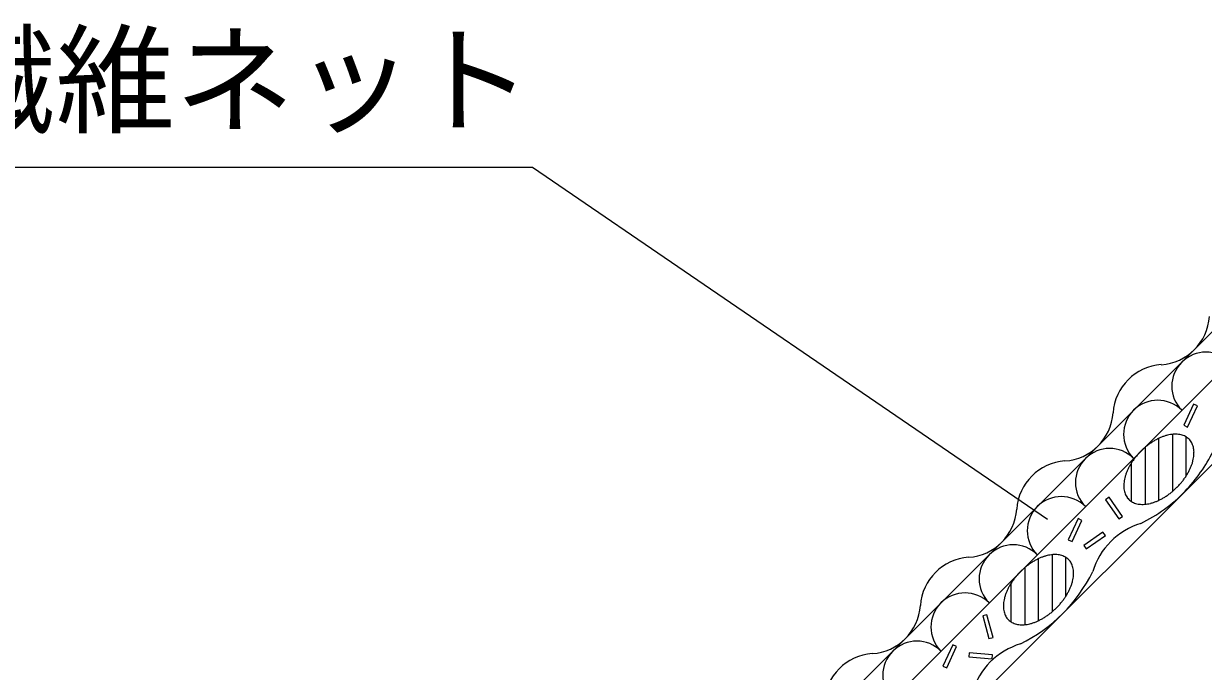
# Model space of a CAD drawing. Units: millimetres, scale not verified. Extents: x 200 to 8201, y 200 to 5825.
# Drawn here: x 1111 to 1803, y 2322 to 2703 of the extents above; entities that cross this region are included whole.
import ezdxf
from ezdxf.enums import TextEntityAlignment as Align

# ---------------------------------------------------------------- set-up
doc = ezdxf.new("R2010")
doc.units = ezdxf.units.MM
doc.header["$LTSCALE"] = 20
doc.layers.add('C-STR', color=7, linetype='Continuous', lineweight=25)
doc.layers.add('C-STR-HTXT', color=1, linetype='Continuous', lineweight=13)
doc.styles.add('ＭＳ ゴシック', font='')
doc.styles.get('ＭＳ ゴシック').set_extended_font_data('MS Gothic')

msp = doc.modelspace()

# ---------------------------------------------------------------- linework, layer by layer
at = {"layer": 'C-STR'}
for p, q in [((1515.32, 2228.56), (1862.4, 2575.64)), ((1529.44, 2214.44), (1876.53, 2561.53)), ((1554.19, 2189.69), (1901.28, 2536.78)), ((1785.35, 2461.66), (1785.35, 2428.13)), ((1793.35, 2437.19), (1793.35, 2460.13)), ((1769.35, 2454.13), (1769.35, 2420.6)), ((1777.35, 2422.94), (1777.35, 2459.32)), ((1761.35, 2422.13), (1761.35, 2445.07)), ((1714.64, 2390.95), (1714.64, 2357.42)), ((1698.64, 2383.42), (1698.64, 2349.89)), ((1706.64, 2352.23), (1706.64, 2388.61)), ((1722.64, 2366.48), (1722.64, 2389.42)), ((1690.64, 2351.42), (1690.64, 2374.36))]:
    msp.add_line(p, q, dxfattribs=at)
for points in [[(1791.9, 2467.01), (1794.16, 2465.95), (1799.96, 2478.38), (1797.7, 2479.43)], [(1753.88, 2412.05), (1755.92, 2413.48), (1748.05, 2424.71), (1746.02, 2423.28)], [(1724.06, 2399.75), (1726.32, 2398.69), (1732.12, 2411.12), (1729.86, 2412.17)], [(1745.93, 2402.24), (1744.51, 2404.28), (1733.27, 2396.41), (1734.7, 2394.37)], [(1677.53, 2341.77), (1679.94, 2342.41), (1676.39, 2355.66), (1673.99, 2355.01)], [(1650.48, 2325.58), (1652.74, 2324.53), (1658.53, 2336.96), (1656.28, 2338.01)], [(1679.43, 2329.75), (1679.65, 2332.23), (1665.99, 2333.43), (1665.77, 2330.94)]]:
    msp.add_lwpolyline(points, close=True, dxfattribs=at)
at = {"layer": 'C-STR', "color": 1}
for centre, start, end in [((1776.66, 2532.91), 273.88791, 356.11209), ((1780.78, 2472.22), 93.88791, 176.11209), ((1720.09, 2476.35), 273.88791, 356.11209), ((1724.21, 2415.65), 93.88791, 176.11209), ((1663.52, 2419.78), 273.88791, 356.11209), ((1667.65, 2359.08), 93.88791, 176.11209), ((1606.95, 2363.21), 273.88791, 356.11209), ((1611.08, 2302.51), 93.88791, 176.11209)]:
    msp.add_arc(centre, 30.42, start, end, dxfattribs=at)
at = {"layer": 'C-STR'}
for centre, radius, start, end in [((1804.93, 2489.92), 20, 45, 225), ((1776.64, 2461.64), 20, 45, 225), ((1790.31, 2431.8), 30.43, 112.22656, 115.93552), ((1789.22, 2434.5), 27.51, 108.2948, 112.26288), ((1788.32, 2437.3), 24.57, 104.05797, 108.33815), ((1787.64, 2440.08), 21.71, 99.45874, 104.10889), ((1787.22, 2442.74), 19.01, 94.4364, 99.51739), ((1787.04, 2445.19), 16.56, 88.93067, 94.50217), ((1787.1, 2447.34), 14.41, 82.8889, 89.00169), ((1787.34, 2449.13), 12.6, 76.27757, 82.9614), ((1787.7, 2450.53), 11.15, 69.09811, 76.34556), ((1788.09, 2451.53), 10.08, 61.40402, 69.15362), ((1788.43, 2452.15), 9.37, 53.31284, 61.43868), ((1788.64, 2452.42), 9.04, 45.00352, 53.32044), ((1748.36, 2433.35), 20, 45, 225), ((1796.12, 2422.36), 41.55, 131.99649, 135.00229), ((1795.69, 2422.85), 40.9, 128.96403, 132.00296), ((1794.93, 2423.8), 39.67, 125.87194, 128.97441), ((1793.91, 2425.22), 37.93, 122.68834, 125.88651), ((1792.74, 2427.07), 35.74, 119.37881, 122.7075), ((1791.51, 2429.29), 33.21, 115.90556, 119.40307), ((1788.61, 2452.4), 9.07, 36.69354, 44.98251), ((1788.29, 2452.17), 9.46, 28.60069, 36.64779), ((1787.61, 2451.81), 10.23, 20.90453, 28.53782), ((1786.54, 2451.42), 11.37, 13.7232, 20.83313), ((1785.07, 2451.08), 12.88, 7.11051, 13.65052), ((1783.22, 2450.86), 14.75, 1.06791, 7.04151), ((1793.53, 2424.39), 38.25, 144.12702, 147.29812), ((1794.87, 2423.41), 39.92, 141.035, 144.11865), ((1795.75, 2422.69), 41.05, 138.00258, 141.03042), ((1796.16, 2422.32), 41.6, 134.99954, 138.00168), ((1726.08, 2492.4), 92.5, 316.10105, 333.92464), ((1773.05, 2452.24), 25.06, 341.70348, 345.90039), ((1775.84, 2451.52), 22.17, 345.94017, 350.49219), ((1778.53, 2451.05), 19.45, 350.53934, 355.50687), ((1781.01, 2450.84), 16.95, 355.56178, 1.00537), ((1784.44, 2429.09), 28, 157.77189, 161.67043), ((1787.12, 2427.98), 30.9, 154.09305, 157.74488), ((1789.59, 2426.77), 33.65, 150.61994, 154.07143), ((1791.75, 2425.54), 36.13, 147.31054, 150.60315), ((1762.95, 2456.73), 36.13, 327.31054, 330.60315), ((1765.11, 2455.5), 33.65, 330.61994, 334.07143), ((1767.58, 2454.29), 30.9, 334.09305, 337.74488), ((1770.26, 2453.18), 28, 337.77189, 341.67043), ((1773.68, 2431.42), 16.95, 175.56178, 181.00537), ((1776.17, 2431.21), 19.45, 170.53934, 175.50687), ((1778.86, 2430.75), 22.17, 165.94017, 170.49219), ((1781.65, 2430.03), 25.06, 161.70348, 165.90039), ((1758.54, 2459.94), 41.6, 314.99954, 318.00168), ((1758.95, 2459.57), 41.05, 318.00258, 321.03042), ((1759.83, 2458.86), 39.92, 321.035, 324.11865), ((1761.17, 2457.88), 38.25, 324.12702, 327.29812), ((1720.07, 2405.07), 20, 45, 225), ((1771.48, 2431.4), 14.75, 181.06791, 187.04151), ((1769.62, 2431.19), 12.88, 187.11051, 193.65052), ((1768.15, 2430.85), 11.37, 193.7232, 200.83313), ((1767.08, 2430.45), 10.23, 200.90453, 208.53782), ((1766.41, 2430.1), 9.46, 208.60069, 216.64779), ((1726.08, 2492.4), 92.5, 296.07536, 316.10105), ((1761.96, 2455.19), 35.74, 299.37881, 302.7075), ((1760.78, 2457.04), 37.93, 302.68834, 305.88651), ((1759.77, 2458.46), 39.67, 305.87194, 308.97441), ((1759, 2459.42), 40.9, 308.96403, 312.00296), ((1758.57, 2459.91), 41.55, 311.99649, 315.00229), ((1766.08, 2429.86), 9.07, 216.69354, 224.98251), ((1766.06, 2429.85), 9.04, 225.00352, 233.32044), ((1766.26, 2430.11), 9.37, 233.31284, 241.43868), ((1766.6, 2430.73), 10.08, 241.40402, 249.15362), ((1767, 2431.73), 11.15, 249.09811, 256.34556), ((1767.35, 2433.13), 12.6, 256.27757, 262.9614), ((1767.59, 2434.93), 14.41, 262.8889, 269.00169), ((1767.65, 2437.08), 16.56, 268.93067, 274.50217), ((1767.48, 2439.52), 19.01, 274.4364, 279.51739), ((1767.06, 2442.18), 21.71, 279.45874, 284.10889), ((1766.38, 2444.97), 24.57, 284.05797, 288.33815), ((1765.47, 2447.76), 27.51, 288.2948, 292.26288), ((1764.39, 2450.47), 30.43, 292.22656, 295.93552), ((1763.19, 2452.98), 33.21, 295.90556, 299.40307), ((1779.12, 2368.65), 42.5, 106.92751, 163.07249), ((1691.79, 2376.79), 20, 45, 225), ((1717.61, 2366.59), 24.57, 104.05797, 108.33815), ((1716.93, 2369.37), 21.71, 99.45874, 104.10889), ((1716.5, 2372.03), 19.01, 94.4364, 99.51739), ((1716.33, 2374.48), 16.56, 88.93067, 94.50217), ((1716.39, 2376.63), 14.41, 82.8889, 89.00169), ((1716.63, 2378.42), 12.6, 76.27757, 82.9614), ((1716.99, 2379.82), 11.15, 69.09811, 76.34556), ((1717.38, 2380.82), 10.08, 61.40402, 69.15362), ((1724.98, 2352.14), 40.9, 128.96403, 132.00296), ((1724.22, 2353.09), 39.67, 125.87194, 128.97441), ((1723.2, 2354.51), 37.93, 122.68834, 125.88651), ((1722.03, 2356.36), 35.74, 119.37881, 122.7075), ((1720.8, 2358.58), 33.21, 115.90556, 119.40307), ((1719.6, 2361.08), 30.43, 112.22656, 115.93552), ((1718.51, 2363.79), 27.51, 108.2948, 112.26288), ((1717.72, 2381.44), 9.37, 53.31284, 61.43868), ((1717.92, 2381.71), 9.04, 45.00351, 53.32044), ((1717.9, 2381.69), 9.07, 36.69354, 44.98251), ((1717.58, 2381.46), 9.46, 28.60069, 36.64779), ((1716.9, 2381.1), 10.23, 20.90453, 28.53782), ((1715.83, 2380.71), 11.37, 13.7232, 20.83313), ((1714.36, 2380.37), 12.88, 7.11051, 13.65052), ((1724.16, 2352.7), 39.92, 141.035, 144.11865), ((1725.04, 2351.98), 41.05, 138.00258, 141.03042), ((1725.45, 2351.61), 41.6, 134.99954, 138.00168), ((1725.41, 2351.65), 41.55, 131.99649, 135.00229), ((1655.37, 2421.69), 92.5, 296.07536, 333.92464), ((1705.13, 2380.81), 22.17, 345.94017, 350.49219), ((1707.82, 2380.34), 19.45, 350.53934, 355.50687), ((1712.51, 2380.15), 14.75, 1.06791, 7.04151), ((1710.3, 2380.13), 16.95, 355.56178, 1.00537), ((1716.41, 2357.27), 30.9, 154.09305, 157.74488), ((1718.87, 2356.05), 33.65, 150.61994, 154.07143), ((1721.04, 2354.83), 36.13, 147.31054, 150.60315), ((1722.81, 2353.67), 38.25, 144.12702, 147.29812), ((1694.4, 2384.79), 33.65, 330.61994, 334.07143), ((1696.87, 2383.58), 30.9, 334.09305, 337.74488), ((1699.55, 2382.46), 28, 337.77189, 341.67043), ((1702.34, 2381.53), 25.06, 341.70348, 345.90039), ((1663.5, 2348.5), 20, 45, 225), ((1705.46, 2360.5), 19.45, 170.53934, 175.50687), ((1708.15, 2360.03), 22.17, 165.94017, 170.49219), ((1710.94, 2359.32), 25.06, 161.70348, 165.90039), ((1713.73, 2358.38), 28, 157.77189, 161.67043), ((1688.24, 2388.86), 41.05, 318.00258, 321.03042), ((1689.12, 2388.15), 39.92, 321.035, 324.11865), ((1690.46, 2387.17), 38.25, 324.12702, 327.29812), ((1692.24, 2386.02), 36.13, 327.31054, 330.60315), ((1702.97, 2360.71), 16.95, 175.56178, 181.00537), ((1700.77, 2360.69), 14.75, 181.06791, 187.04151), ((1698.91, 2360.48), 12.88, 187.11051, 193.65052), ((1697.44, 2360.13), 11.37, 193.7232, 200.83313), ((1696.37, 2359.74), 10.23, 200.90453, 208.53782), ((1690.07, 2386.33), 37.93, 302.68834, 305.88651), ((1689.06, 2387.75), 39.67, 305.87194, 308.97441), ((1688.29, 2388.71), 40.9, 308.96403, 312.00296), ((1687.86, 2389.2), 41.55, 311.99649, 315.00229), ((1687.83, 2389.23), 41.6, 314.99954, 318.00168), ((1695.7, 2359.38), 9.46, 208.60069, 216.64779), ((1695.37, 2359.15), 9.07, 216.69354, 224.98251), ((1695.35, 2359.13), 9.04, 225.00352, 233.32044), ((1695.55, 2359.4), 9.37, 233.31284, 241.43868), ((1695.89, 2360.02), 10.08, 241.40402, 249.15362), ((1696.29, 2361.02), 11.15, 249.09811, 256.34556), ((1696.64, 2362.42), 12.6, 256.27757, 262.9614), ((1696.88, 2364.22), 14.41, 262.8889, 269.00169), ((1696.94, 2366.37), 16.56, 268.93067, 274.50217), ((1696.77, 2368.81), 19.01, 274.4364, 279.51739), ((1696.35, 2371.47), 21.71, 279.45874, 284.10889), ((1695.67, 2374.25), 24.57, 284.05797, 288.33815), ((1694.76, 2377.05), 27.51, 288.2948, 292.26288), ((1693.68, 2379.76), 30.43, 292.22656, 295.93552), ((1692.48, 2382.27), 33.21, 295.90556, 299.40307), ((1691.24, 2384.48), 35.74, 299.37881, 302.7075), ((1635.22, 2320.22), 20, 45, 225), ((1708.41, 2297.94), 42.5, 106.92751, 163.07249)]:
    msp.add_arc(centre, radius, start, end, dxfattribs=at)
at = {"layer": 'C-STR-HTXT'}
for p, q in [((919.52, 2618.6), (1409.52, 2618.6)), ((1409.52, 2618.6), (1712.02, 2411.77))]:
    msp.add_line(p, q, dxfattribs=at)

# ---------------------------------------------------------------- texts
at = {"layer": 'C-STR-HTXT', "color": 7, "style": 'ＭＳ ゴシック'}
msp.add_text('ヤシ繊維ネット', height=51.32, dxfattribs=at).set_placement((919.52, 2628.6), align=Align.BOTTOM_LEFT)

doc.saveas('drawing.dxf')
